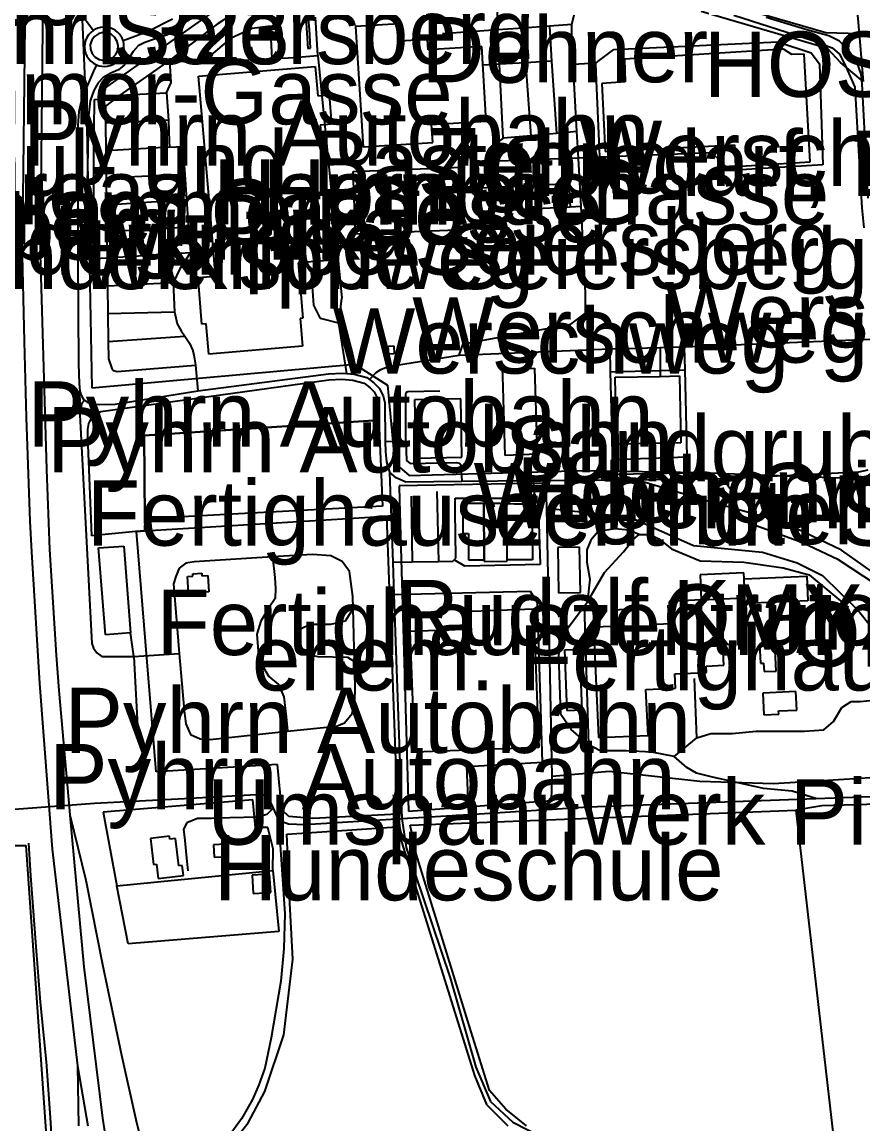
# Model space of a CAD drawing. Extents: x -3657 to 4700, y -7332 to 8131.
# Drawn here: x -2415 to -1856, y 1162 to 1895 of the extents above; entities that cross this region are included whole.
import ezdxf

# ---------------------------------------------------------------- set-up
doc = ezdxf.new("R2010")
doc.units = 0
for name, color, linetype in [('OSM_BUILDING_COMMERCIAL', 9, 'CONTINUOUS'), ('OSM_BUILDING_RETAIL', 9, 'CONTINUOUS'), ('OSM_BUILDING_WAREHOUSE', 9, 'CONTINUOUS'), ('OSM_BUILDING_YES', 9, 'CONTINUOUS'), ('OSM_HIGHWAY_FOOTWAY', 8, 'CONTINUOUS'), ('OSM_HIGHWAY_MOTORWAY', 8, 'CONTINUOUS'), ('OSM_HIGHWAY_MOTORWAY_LINK', 8, 'CONTINUOUS'), ('OSM_HIGHWAY_PATH', 8, 'CONTINUOUS'), ('OSM_HIGHWAY_RESIDENTIAL', 8, 'CONTINUOUS'), ('OSM_HIGHWAY_SECONDARY', 8, 'CONTINUOUS'), ('OSM_HIGHWAY_SERVICE', 8, 'CONTINUOUS'), ('OSM_HIGHWAY_TERTIARY', 8, 'CONTINUOUS'), ('OSM_HIGHWAY_TRACK', 8, 'CONTINUOUS'), ('OSM_HIGHWAY_UNCLASSIFIED', 8, 'CONTINUOUS'), ('OSM_LABELS', 8, 'CONTINUOUS'), ('OSM_LANDUSE_COMMERCIAL', 3, 'CONTINUOUS'), ('OSM_LANDUSE_FARMLAND', 3, 'CONTINUOUS'), ('OSM_LANDUSE_GRASS', 3, 'CONTINUOUS'), ('OSM_LANDUSE_INDUSTRIAL', 3, 'CONTINUOUS'), ('OSM_LANDUSE_QUARRY', 3, 'CONTINUOUS'), ('OSM_LANDUSE_RETAIL', 3, 'CONTINUOUS'), ('OSM_LEISURE_DOG_PARK', 3, 'CONTINUOUS')]:
    doc.layers.add(name, color=color, linetype=linetype)

msp = doc.modelspace()

# ---------------------------------------------------------------- linework, layer by layer
at = {"layer": 'OSM_BUILDING_COMMERCIAL'}
for p, q in [((-1909.067099, 1876.708387), (-2014.741399, 1870.092288)), ((-2014.741399, 1870.092288), (-2014.430436, 1854.992017)), ((-1903.522858, 1873.016715), (-1909.067099, 1876.708387)), ((-1895.354393, 1873.316941), (-1903.522858, 1873.016715)), ((-1891.349797, 1801.718528), (-1895.354393, 1873.316941)), ((-2014.430436, 1854.992017), (-2029.834477, 1853.768873)), ((-2029.834477, 1853.768873), (-2027.68049, 1808.645972)), ((-2027.68049, 1808.645972), (-1941.5741, 1813.104888)), ((-1941.5741, 1813.104888), (-1940.952174, 1798.638429)), ((-1940.952174, 1798.638429), (-1891.349797, 1801.718528))]:
    msp.add_line(p, q, dxfattribs=at)
at = {"layer": 'OSM_BUILDING_RETAIL'}
for p, q in [((-2164.868227, 1893.521059), (-2193.560245, 1891.741941)), ((-2193.560245, 1891.741941), (-2188.607591, 1811.770549)), ((-2164.147703, 1881.912309), (-2164.868227, 1893.521059)), ((-2145.702293, 1883.057617), (-2164.147703, 1881.912309)), ((-2145.277564, 1876.274726), (-2145.702293, 1883.057617)), ((-2109.751947, 1878.476386), (-2145.277564, 1876.274726)), ((-2106.672655, 1828.838971), (-2109.751947, 1878.476386)), ((-2297.96794, 1858.628091), (-2220.416822, 1865.177473)), ((-2220.416822, 1865.177473), (-2218.755825, 1845.540449)), ((-2295.411976, 1828.371952), (-2297.96794, 1858.628091)), ((-2218.755825, 1845.540449), (-2211.186533, 1846.185379)), ((-2211.186533, 1846.185379), (-2209.548289, 1826.826342)), ((-2289.708461, 1760.965587), (-2295.411976, 1828.371952)), ((-2209.548289, 1826.826342), (-2217.094828, 1826.181412)), ((-2217.094828, 1826.181412), (-2209.487614, 1736.324792)), ((-2143.085654, 1826.592833), (-2106.672655, 1828.838971)), ((-2142.342377, 1814.628259), (-2143.085654, 1826.592833)), ((-2188.607591, 1811.770549), (-2142.342377, 1814.628259)), ((-2286.727768, 1725.716796), (-2289.708461, 1760.965587)), ((-2209.487614, 1736.324792), (-2231.831437, 1734.434478)), ((-2231.831437, 1734.434478), (-2228.714223, 1697.651196)), ((-2298.347163, 1724.73828), (-2286.727768, 1725.716796)), ((-2295.722939, 1693.637059), (-2298.347163, 1724.73828)), ((-2292.848428, 1693.881688), (-2295.722939, 1693.637059)), ((-2291.149509, 1673.788765), (-2292.848428, 1693.881688)), ((-2228.714223, 1697.651196), (-2230.519325, 1697.495523)), ((-2230.519325, 1697.495523), (-2228.956926, 1679.037165)), ((-2228.956926, 1679.037165), (-2291.149509, 1673.788765)), ((-2123.707355, 1644.055241), (-2154.394086, 1643.399191)), ((-2154.394086, 1643.399191), (-2153.544626, 1604.492087)), ((-2122.857896, 1605.159256), (-2123.707355, 1644.055241)), ((-2153.544626, 1604.492087), (-2122.857896, 1605.159256)), ((-2108.219885, 1574.324903), (-2122.357321, 1574.302664)), ((-2122.357321, 1574.302664), (-2122.334568, 1554.376533)), ((-2108.174379, 1536.818854), (-2108.219885, 1574.324903)), ((-2122.334568, 1554.376533), (-2118.436155, 1554.387653)), ((-2118.436155, 1554.387653), (-2118.413401, 1536.807735)), ((-2118.413401, 1536.807735), (-2108.174379, 1536.818854))]:
    msp.add_line(p, q, dxfattribs=at)
at = {"layer": 'OSM_BUILDING_WAREHOUSE'}
for p, q in [((-2021.089593, 1658.34379), (-1991.085464, 1658.955362)), ((-2020.179458, 1613.899177), (-2021.089593, 1658.34379)), ((-1991.085464, 1658.955362), (-1978.184295, 1659.222229)), ((-1978.184295, 1659.222229), (-1977.266575, 1614.777617)), ((-1977.266575, 1614.777617), (-2020.179458, 1613.899177))]:
    msp.add_line(p, q, dxfattribs=at)
at = {"layer": 'OSM_BUILDING_YES'}
for p, q in [((-2195.243995, 1795.235864), (-2122.93374, 1798.17141)), ((-2122.93374, 1798.17141), (-2122.296646, 1782.581881)), ((-2193.55266, 1753.582244), (-2195.243995, 1795.235864)), ((-2122.296646, 1782.581881), (-2121.242406, 1756.51779)), ((-2121.242406, 1756.51779), (-2193.55266, 1753.582244)), ((-2171.853516, 1679.037165), (-2168.228144, 1679.215077)), ((-2171.595645, 1673.799884), (-2171.853516, 1679.037165)), ((-2168.228144, 1679.215077), (-2167.970272, 1673.977796)), ((-2167.970272, 1673.977796), (-2171.595645, 1673.799884)), ((-2095.864798, 1663.725624), (-2074.590384, 1664.403913)), ((-2074.590384, 1664.403913), (-2072.762528, 1607.082928)), ((-2095.713109, 1658.98872), (-2095.864798, 1663.725624)), ((-2094.036943, 1606.404639), (-2095.713109, 1658.98872)), ((-2072.762528, 1607.082928), (-2094.036943, 1606.404639)), ((-2093.005456, 1574.280425), (-2108.219885, 1574.324903)), ((-2108.219885, 1574.324903), (-2108.174379, 1536.818854)), ((-2092.793091, 1536.818854), (-2093.005456, 1574.280425)), ((-2093.005456, 1574.280425), (-2088.090725, 1574.213708)), ((-2092.793091, 1536.818854), (-2093.005456, 1574.280425)), ((-2088.090725, 1574.213708), (-2076.440992, 1574.046916)), ((-2076.440992, 1574.046916), (-2075.864573, 1536.829974)), ((-2044.624177, 1545.391983), (-2059.064991, 1545.158474)), ((-2059.064991, 1545.158474), (-2058.58717, 1514.980171)), ((-2044.138771, 1515.20256), (-2044.624177, 1545.391983)), ((-2108.174379, 1536.818854), (-2108.136456, 1535.884817)), ((-2108.136456, 1535.884817), (-2092.785506, 1535.973773)), ((-2075.864573, 1536.829974), (-2092.793091, 1536.818854)), ((-2092.785506, 1535.973773), (-2092.793091, 1536.818854)), ((-2305.309698, 1525.810557), (-2301.737417, 1526.010707)), ((-2304.725695, 1514.935693), (-2305.309698, 1525.810557)), ((-2301.828431, 1527.667512), (-2295.821537, 1527.989977)), ((-2301.737417, 1526.010707), (-2301.828431, 1527.667512)), ((-2295.821537, 1527.989977), (-2295.730524, 1526.322053)), ((-2295.730524, 1526.322053), (-2291.779019, 1526.533324)), ((-2291.779019, 1526.533324), (-2291.195016, 1515.65846)), ((-1935.476193, 1528.212367), (-1964.464005, 1527.000342)), ((-1964.464005, 1527.000342), (-1963.910339, 1510.221028)), ((-1935.31692, 1524.253828), (-1935.476193, 1528.212367)), ((-1935.31692, 1524.253828), (-1893.587213, 1525.977349)), ((-1893.587213, 1525.977349), (-1892.904612, 1509.542739)), ((-1934.786007, 1511.588725), (-1935.31692, 1524.253828)), ((-1934.786007, 1511.588725), (-1935.31692, 1524.253828)), ((-2291.195016, 1515.65846), (-2304.725695, 1514.935693)), ((-2058.58717, 1514.980171), (-2044.138771, 1515.20256)), ((-1963.910339, 1510.221028), (-1934.786007, 1511.588725)), ((-1934.641903, 1507.819217), (-1934.786007, 1511.588725)), ((-2121.841578, 1502.459622), (-2075.242647, 1504.227621)), ((-2075.242647, 1504.227621), (-2071.753795, 1412.069266)), ((-1998.237611, 1504.561206), (-2023.31184, 1503.38254)), ((-2023.31184, 1503.38254), (-2022.803681, 1492.618871)), ((-1997.729452, 1493.74194), (-1998.237611, 1504.561206)), ((-1963.910339, 1510.221028), (-1985.154415, 1509.220273)), ((-1985.154415, 1509.220273), (-1984.456645, 1494.364631)), ((-1963.1974, 1495.109637), (-1963.910339, 1510.221028)), ((-1892.904612, 1509.542739), (-1934.641903, 1507.819217)), ((-2121.401679, 1490.850872), (-2121.841578, 1502.459622)), ((-2157.207921, 1489.494293), (-2121.401679, 1490.850872)), ((-2154.158968, 1408.944689), (-2157.207921, 1489.494293)), ((-2022.803681, 1492.618871), (-2035.507654, 1492.029538)), ((-2035.507654, 1492.029538), (-2032.056724, 1418.56305)), ((-1984.456645, 1494.364631), (-1997.729452, 1493.74194)), ((-1962.446538, 1479.064209), (-1963.1974, 1495.109637)), ((-1914.763029, 1481.132435), (-1924.956545, 1480.676536)), ((-1913.943907, 1462.907586), (-1914.763029, 1481.132435)), ((-2044.419396, 1477.08494), (-2054.688757, 1476.706877)), ((-2054.688757, 1476.706877), (-2053.23254, 1436.74342)), ((-2042.96318, 1437.110364), (-2044.419396, 1477.08494)), ((-1949.431602, 1479.664662), (-1962.446538, 1479.064209)), ((-1948.824845, 1466.699333), (-1949.431602, 1479.664662)), ((-1924.956545, 1480.676536), (-1924.387711, 1468.078151)), ((-1960.535254, 1466.154478), (-1948.824845, 1466.699333)), ((-1924.387711, 1468.078151), (-1922.27923, 1468.178226)), ((-1922.27923, 1468.178226), (-1922.028943, 1462.540643)), ((-1981.240833, 1460.961675), (-1960.338058, 1461.940191)), ((-1980.800934, 1451.532346), (-1981.240833, 1460.961675)), ((-1960.338058, 1461.940191), (-1960.535254, 1466.154478)), ((-1922.028943, 1462.540643), (-1913.943907, 1462.907586)), ((-2000.603963, 1450.598308), (-1980.800934, 1451.532346)), ((-1999.1705, 1420.108659), (-2000.603963, 1450.598308)), ((-1900.822789, 1449.25285), (-1922.832896, 1448.196498)), ((-1922.832896, 1448.196498), (-1922.135126, 1433.730038)), ((-1900.231201, 1436.921332), (-1900.822789, 1449.25285)), ((-2053.23254, 1436.74342), (-2042.96318, 1437.110364)), ((-1922.135126, 1433.730038), (-1912.28291, 1434.208176)), ((-1912.389093, 1436.343119), (-1900.231201, 1436.921332)), ((-1912.28291, 1434.208176), (-1912.389093, 1436.343119)), ((-2032.056724, 1418.56305), (-1999.1705, 1420.108659)), ((-2071.753795, 1412.069266), (-2154.158968, 1408.944689)), ((-2317.338654, 1353.01364), (-2330.035042, 1351.445792)), ((-2330.035042, 1351.445792), (-2327.896224, 1334.121622)), ((-2317.095951, 1351.034371), (-2317.338654, 1353.01364)), ((-2313.38715, 1351.49027), (-2317.095951, 1351.034371)), ((-2311.134565, 1333.220944), (-2313.38715, 1351.49027)), ((-2280.243054, 1347.620687), (-2288.1764, 1347.198146)), ((-2288.1764, 1347.198146), (-2287.736501, 1338.936363)), ((-2279.803155, 1339.358904), (-2280.243054, 1347.620687)), ((-2287.736501, 1338.936363), (-2279.803155, 1339.358904)), ((-2327.896224, 1334.121622), (-2326.045616, 1334.344012)), ((-2326.045616, 1334.344012), (-2324.870024, 1324.781249)), ((-2308.919902, 1333.498931), (-2311.134565, 1333.220944)), ((-2308.10078, 1326.849474), (-2308.919902, 1333.498931)), ((-2250.769837, 1327.761273), (-2262.374063, 1327.027386)), ((-2249.996222, 1315.641026), (-2250.769837, 1327.761273)), ((-2324.870024, 1324.781249), (-2308.10078, 1326.849474)), ((-2262.374063, 1327.027386), (-2261.600448, 1314.907139)), ((-2261.600448, 1314.907139), (-2249.996222, 1315.641026))]:
    msp.add_line(p, q, dxfattribs=at)
at = {"layer": 'OSM_HIGHWAY_FOOTWAY'}
for p, q in [((-1891.455979, 1888.89535), (-1920.496882, 1897.635272)), ((-1878.994709, 1885.537264), (-1891.455979, 1888.89535)), ((-1871.925991, 1882.023504), (-1878.994709, 1885.537264)), ((-1866.230061, 1876.541594), (-1871.925991, 1882.023504)), ((-1860.079063, 1867.534805), (-1866.230061, 1876.541594)), ((-2097.851927, 1866.611887), (-2108.864565, 1865.955837)), ((-2080.400081, 1867.657119), (-2097.851927, 1866.611887)), ((-2063.228861, 1868.691232), (-2080.400081, 1867.657119)), ((-1857.485177, 1859.962431), (-1860.079063, 1867.534805)), ((-1856.719146, 1853.657678), (-1857.485177, 1859.962431)), ((-1852.805564, 1777.544751), (-1856.719146, 1853.657678)), ((-2095.462821, 1817.385893), (-2103.638871, 1811.359128)), ((-2103.638871, 1811.359128), (-2103.479597, 1801.918679)), ((-1991.168893, 1678.192084), (-1991.108217, 1662.813826)), ((-1991.108217, 1662.813826), (-1991.085464, 1658.955362)), ((-2248.949566, 1538.853721), (-2247.356829, 1525.143387)), ((-2247.356829, 1525.143387), (-2246.947268, 1517.815641)), ((-2246.947268, 1517.815641), (-2247.152049, 1511.110587)), ((-2247.152049, 1511.110587), (-2251.224904, 1505.005986)), ((-2251.224904, 1505.005986), (-2256.511274, 1496.054794)), ((-2256.511274, 1496.054794), (-2259.158251, 1487.314873)), ((-2259.158251, 1487.314873), (-2258.346714, 1476.128663)), ((-2258.346714, 1476.128663), (-2256.101713, 1467.377623)), ((-2256.101713, 1467.377623), (-2251.224904, 1459.249273)), ((-2251.224904, 1459.249273), (-2244.914633, 1453.956395)), ((-2244.914633, 1453.956395), (-2241.251338, 1445.616775)), ((-2241.251338, 1445.616775), (-2239.833043, 1432.395699)), ((-2239.833043, 1432.395699), (-2238.968415, 1422.810696))]:
    msp.add_line(p, q, dxfattribs=at)
at = {"layer": 'OSM_HIGHWAY_MOTORWAY'}
for p, q in [((-2413.320013, 1916.404975), (-2415.322311, 1739.471608)), ((-2403.073405, 1740.439004), (-2401.359317, 1916.393856)), ((-2415.322311, 1739.471608), (-2413.99503, 1682.095026)), ((-2398.788185, 1596.897473), (-2403.073405, 1740.439004)), ((-2413.99503, 1682.095026), (-2412.523644, 1631.523573)), ((-2412.523644, 1631.523573), (-2410.111786, 1562.693914)), ((-2396.922407, 1543.70182), (-2398.788185, 1596.897473)), ((-2410.111786, 1562.693914), (-2409.110637, 1542.300764)), ((-2409.110637, 1542.300764), (-2403.657409, 1454.534609)), ((-2392.45516, 1473.415507), (-2396.922407, 1543.70182)), ((-2390.794162, 1449.886661), (-2392.45516, 1473.415507)), ((-2403.657409, 1454.534609), (-2395.253826, 1344.373795)), ((-2383.596509, 1369.837433), (-2390.794162, 1449.886661)), ((-2383.331052, 1366.890767), (-2383.596509, 1369.837433)), ((-2374.002165, 1265.970252), (-2383.331052, 1366.890767)), ((-2395.253826, 1344.373795), (-2378.58318, 1200.209572)), ((-2361.707753, 1165.305485), (-2374.002165, 1265.970252)), ((-2378.58318, 1200.209572), (-2371.605475, 1160.268355)), ((-2338.120078, 1012.912838), (-2361.707753, 1165.305485))]:
    msp.add_line(p, q, dxfattribs=at)
at = {"layer": 'OSM_HIGHWAY_MOTORWAY_LINK'}
for p, q in [((-2372.758313, 1323.480268), (-2383.331052, 1366.890767)), ((-2361.639493, 1267.471383), (-2372.758313, 1323.480268)), ((-2349.094794, 1206.970224), (-2361.639493, 1267.471383)), ((-2338.999876, 1162.292102), (-2349.094794, 1206.970224)), ((-2378.58318, 1200.209572), (-2377.923332, 1160.190518)), ((-2328.897373, 1123.062532), (-2338.999876, 1162.292102))]:
    msp.add_line(p, q, dxfattribs=at)
at = {"layer": 'OSM_HIGHWAY_PATH'}
msp.add_line((-2099.467417, 1901.371421), (-2098.966842, 1889.451325), dxfattribs=at)
at = {"layer": 'OSM_HIGHWAY_RESIDENTIAL'}
for p, q in [((-1949.188899, 1590.83735), (-1943.174422, 1582.308699)), ((-1943.174422, 1582.308699), (-1937.622596, 1565.117963)), ((-1937.622596, 1565.117963), (-1936.86415, 1563.705788)), ((-1936.86415, 1563.705788), (-1935.65822, 1562.627197)), ((-1896.469308, 1548.260812), (-1935.65822, 1562.627197)), ((-1872.502411, 1536.930049), (-1896.469308, 1548.260812)), ((-1822.035405, 1503.638288), (-1872.502411, 1536.930049))]:
    msp.add_line(p, q, dxfattribs=at)
at = {"layer": 'OSM_HIGHWAY_SECONDARY'}
for p, q in [((-2370.930458, 1893.109638), (-2378.568011, 1902.883672)), ((-2368.033194, 1889.195577), (-2370.930458, 1893.109638)), ((-2315.321187, 1896.523322), (-2331.453337, 1888.317137)), ((-2372.318415, 1884.425314), (-2373.167874, 1882.434925)), ((-2371.157992, 1886.248911), (-2372.318415, 1884.425314)), ((-2369.716944, 1887.850118), (-2371.157992, 1886.248911)), ((-2368.033194, 1889.195577), (-2369.716944, 1887.850118)), ((-2366.531471, 1890.074017), (-2368.033194, 1889.195577)), ((-2364.923565, 1890.741186), (-2366.531471, 1890.074017)), ((-2363.247399, 1891.185966), (-2364.923565, 1890.741186)), ((-2361.525726, 1891.408356), (-2363.247399, 1891.185966)), ((-2359.7813, 1891.397236), (-2361.525726, 1891.408356)), ((-2358.067212, 1891.163727), (-2359.7813, 1891.397236)), ((-2356.391046, 1890.696708), (-2358.067212, 1891.163727)), ((-2354.790724, 1890.018419), (-2356.391046, 1890.696708)), ((-2353.296585, 1889.12886), (-2354.790724, 1890.018419)), ((-2351.931382, 1888.050269), (-2353.296585, 1889.12886)), ((-2350.717869, 1886.804886), (-2351.931382, 1888.050269)), ((-2349.686382, 1885.414949), (-2350.717869, 1886.804886)), ((-2348.844507, 1883.891579), (-2349.686382, 1885.414949)), ((-2331.453337, 1888.317137), (-2343.831178, 1883.85822)), ((-2373.676033, 1880.344461), (-2373.827722, 1878.187279)), ((-2373.827722, 1878.187279), (-2373.630526, 1876.041217)), ((-2373.167874, 1882.434925), (-2373.676033, 1880.344461)), ((-2348.214996, 1882.279252), (-2348.844507, 1883.891579)), ((-2343.831178, 1883.85822), (-2348.214996, 1882.279252)), ((-2347.775098, 1880.455656), (-2348.214996, 1882.279252)), ((-2347.600655, 1878.5987), (-2347.775098, 1880.455656)), ((-2347.699253, 1876.730625), (-2347.600655, 1878.5987)), ((-2373.630526, 1876.041217), (-2373.084445, 1873.950752)), ((-2373.084445, 1873.950752), (-2372.197063, 1871.982602)), ((-2372.197063, 1871.982602), (-2370.998718, 1870.181244)), ((-2370.998718, 1870.181244), (-2369.527333, 1868.613396)), ((-2351.916214, 1868.591157), (-2350.626855, 1869.947735)), ((-2350.626855, 1869.947735), (-2349.534693, 1871.459986)), ((-2349.534693, 1871.459986), (-2348.670064, 1873.12791)), ((-2348.670064, 1873.12791), (-2348.055723, 1874.895909)), ((-2348.055723, 1874.895909), (-2347.699253, 1876.730625)), ((-2369.527333, 1868.613396), (-2367.813245, 1867.290176)), ((-2367.813245, 1867.290176), (-2365.909545, 1866.278302)), ((-2365.909545, 1866.278302), (-2364.142365, 1865.66673)), ((-2364.142365, 1865.66673), (-2362.306926, 1865.299787)), ((-2362.306926, 1865.299787), (-2360.441148, 1865.210831)), ((-2360.441148, 1865.210831), (-2358.575371, 1865.388743)), ((-2358.575371, 1865.388743), (-2356.7551, 1865.822403)), ((-2356.7551, 1865.822403), (-2355.018258, 1866.511812)), ((-2355.018258, 1866.511812), (-2353.395183, 1867.445849)), ((-2353.395183, 1867.445849), (-2351.916214, 1868.591157))]:
    msp.add_line(p, q, dxfattribs=at)
at = {"layer": 'OSM_HIGHWAY_SERVICE'}
for p, q in [((-2272.347629, 1901.849559), (-2285.552177, 1893.29867)), ((-2232.013464, 1871.37103), (-2234.698363, 1904.01786)), ((-2285.552177, 1893.29867), (-2317.073198, 1869.247207)), ((-2250.261678, 1891.886494), (-2262.4044, 1890.518796)), ((-2249.139178, 1870.403634), (-2250.261678, 1891.886494)), ((-2064.753337, 1891.942091), (-2082.076247, 1890.685589)), ((-2049.86504, 1893.020682), (-2064.753337, 1891.942091)), ((-2064.753337, 1891.942091), (-2063.228861, 1868.691232)), ((-2262.4044, 1890.518796), (-2276.731448, 1883.702547)), ((-2098.966842, 1889.451325), (-2135.827325, 1886.782647)), ((-2082.076247, 1890.685589), (-2098.966842, 1889.451325)), ((-2097.851927, 1866.611887), (-2098.966842, 1889.451325)), ((-2080.400081, 1867.657119), (-2082.076247, 1890.685589)), ((-2276.731448, 1883.702547), (-2295.692601, 1867.801673)), ((-2021.840455, 1876.40816), (-1912.806238, 1881.45641)), ((-1912.806238, 1881.45641), (-1890.727871, 1874.139784)), ((-2295.692601, 1867.801673), (-2249.139178, 1870.403634)), ((-2249.139178, 1870.403634), (-2238.26306, 1871.015206)), ((-2238.26306, 1871.015206), (-2232.013464, 1871.37103)), ((-2218.626889, 1872.560816), (-2202.638845, 1711.061304)), ((-2032.564883, 1868.402125), (-2021.840455, 1876.40816)), ((-1890.727871, 1874.139784), (-1885.138123, 1867.012189)), ((-2317.073198, 1869.247207), (-2350.399321, 1846.118662)), ((-2316.163063, 1854.49164), (-2317.073198, 1869.247207)), ((-2317.073198, 1869.247207), (-2298.605035, 1867.63488)), ((-2298.605035, 1867.63488), (-2295.692601, 1867.801673)), ((-2095.462821, 1817.385893), (-2097.851927, 1866.611887)), ((-2076.865722, 1819.109415), (-2080.400081, 1867.657119)), ((-2063.228861, 1868.691232), (-2060.088894, 1820.666143)), ((-2033.869411, 1867.456969), (-2048.901813, 1866.433975)), ((-2033.869411, 1867.456969), (-2032.564883, 1868.402125)), ((-2033.361252, 1855.536872), (-2033.869411, 1867.456969)), ((-1885.138123, 1867.012189), (-1882.999305, 1799.805975)), ((-2031.427214, 1810.491808), (-2033.361252, 1855.536872)), ((-2350.399321, 1846.118662), (-2319.242354, 1847.70875)), ((-2319.242354, 1847.70875), (-2316.163063, 1854.49164)), ((-2319.242354, 1847.70875), (-2318.013671, 1829.350467)), ((-2350.399321, 1846.118662), (-2359.978496, 1838.679722)), ((-2359.978496, 1838.679722), (-2359.841976, 1827.493512)), ((-2318.013671, 1829.350467), (-2359.841976, 1827.493512)), ((-2359.841976, 1827.493512), (-2359.606857, 1809.012915)), ((-2318.013671, 1829.350467), (-2317.528266, 1815.250951)), ((-2076.865722, 1819.109415), (-2095.462821, 1817.385893)), ((-2060.088894, 1820.666143), (-2076.865722, 1819.109415)), ((-2046.398941, 1821.933766), (-2060.088894, 1820.666143)), ((-2317.391745, 1811.492562), (-2359.606857, 1809.012915)), ((-2317.528266, 1815.250951), (-2317.391745, 1811.492562)), ((-2317.391745, 1811.492562), (-2308.426912, 1811.959581)), ((-2308.426912, 1811.959581), (-2307.107216, 1793.178758)), ((-2359.606857, 1809.012915), (-2359.379323, 1790.899262)), ((-2052.754719, 1803.886829), (-2103.479597, 1801.918679)), ((-2045.458468, 1804.175936), (-2052.754719, 1803.886829)), ((-2051.90526, 1787.20759), (-2052.754719, 1803.886829)), ((-2038.518685, 1804.442804), (-2045.458468, 1804.175936)), ((-2031.184511, 1804.73191), (-2038.518685, 1804.442804)), ((-2031.184511, 1804.73191), (-2031.427214, 1810.491808)), ((-1956.644425, 1807.634098), (-2031.184511, 1804.73191)), ((-1944.638223, 1795.936392), (-1956.644425, 1807.634098)), ((-2112.125883, 1799.69478), (-2112.012116, 1800.57322)), ((-2111.208163, 1784.316522), (-2112.125883, 1799.69478)), ((-2112.012116, 1800.57322), (-2111.830089, 1801.084717)), ((-2111.147487, 1801.618453), (-2111.830089, 1801.084717)), ((-2103.479597, 1801.918679), (-2111.147487, 1801.618453)), ((-1882.999305, 1799.805975), (-1944.638223, 1795.936392)), ((-2307.107216, 1793.178758), (-2359.379323, 1790.899262)), ((-2359.379323, 1790.899262), (-2359.159374, 1772.96352)), ((-2307.107216, 1793.178758), (-2305.92404, 1776.321607)), ((-2111.208163, 1784.316522), (-2051.90526, 1787.20759)), ((-2110.373872, 1770.361559), (-2111.208163, 1784.316522)), ((-2051.90526, 1787.20759), (-2050.843435, 1771.562464)), ((-2305.92404, 1776.321607), (-2359.159374, 1772.96352)), ((-2305.92404, 1776.321607), (-2304.64985, 1758.207953)), ((-2359.159374, 1772.96352), (-2358.939425, 1755.027778)), ((-2110.237352, 1769.394163), (-2110.373872, 1770.361559)), ((-2109.63818, 1768.827069), (-2110.237352, 1769.394163)), ((-2109.008669, 1768.626918), (-2109.63818, 1768.827069)), ((-2050.843435, 1771.562464), (-2109.008669, 1768.626918)), ((-2043.706457, 1771.918288), (-2050.843435, 1771.562464)), ((-2304.64985, 1758.207953), (-2358.939425, 1755.027778)), ((-2358.939425, 1755.027778), (-2358.734644, 1737.914879)), ((-2304.64985, 1758.207953), (-2303.466674, 1741.439758)), ((-2371.635813, 1737.092037), (-2358.734644, 1737.914879)), ((-2358.734644, 1737.914879), (-2303.466674, 1741.439758)), ((-2358.734644, 1737.914879), (-2358.491942, 1719.022861)), ((-2303.466674, 1741.439758), (-2310.482301, 1730.542655)), ((-2378.22671, 1736.669496), (-2371.635813, 1737.092037)), ((-2310.482301, 1730.542655), (-2314.888873, 1721.168923)), ((-2221.258698, 1706.313281), (-2222.987955, 1728.074128)), ((-2314.888873, 1721.168923), (-2358.491942, 1719.022861)), ((-2358.491942, 1719.022861), (-2358.264408, 1700.842491)), ((-2314.888873, 1721.168923), (-2314.092505, 1701.95444)), ((-2204.694234, 1694.382065), (-2202.638845, 1711.061304)), ((-2358.264408, 1700.842491), (-2314.092505, 1701.95444)), ((-2314.092505, 1701.95444), (-2312.188805, 1694.004003)), ((-2217.018984, 1697.462165), (-2221.258698, 1706.313281)), ((-2358.264408, 1700.842491), (-2358.029289, 1682.206221)), ((-2312.188805, 1694.004003), (-2309.549412, 1689.222621)), ((-2204.694234, 1694.382065), (-2217.018984, 1697.462165)), ((-2199.369942, 1660.890153), (-2204.694234, 1694.382065)), ((-2309.549412, 1689.222621), (-2307.054125, 1685.597666)), ((-2358.029289, 1682.206221), (-2307.054125, 1685.597666)), ((-2358.029289, 1682.206221), (-2357.885185, 1670.519634)), ((-2307.054125, 1685.597666), (-2303.95208, 1681.083152)), ((-2303.95208, 1681.083152), (-2302.018042, 1676.613116)), ((-1974.80921, 1678.670222), (-1851.432777, 1683.796308)), ((-2302.018042, 1676.613116), (-2301.107907, 1673.255029)), ((-2301.107907, 1673.255029), (-2299.962653, 1666.360944)), ((-2124.746427, 1672.977042), (-2024.646706, 1677.213569)), ((-2024.646706, 1677.213569), (-1991.168893, 1678.192084)), ((-2024.646706, 1677.213569), (-2024.305405, 1662.024342)), ((-1991.168893, 1678.192084), (-1974.80921, 1678.670222)), ((-1974.498247, 1663.203008), (-1974.80921, 1678.670222)), ((-2357.885185, 1670.519634), (-2355.609846, 1664.270479)), ((-2352.151332, 1662.26897), (-2299.962653, 1666.360944)), ((-2299.962653, 1666.360944), (-2298.574697, 1649.403717)), ((-2355.609846, 1664.270479), (-2354.479761, 1662.913901)), ((-2354.479761, 1662.913901), (-2352.151332, 1662.26897)), ((-2024.305405, 1662.024342), (-1991.108217, 1662.813826)), ((-2024.305405, 1662.024342), (-2022.826435, 1603.658125)), ((-1991.108217, 1662.813826), (-1974.498247, 1663.203008)), ((-1973.186135, 1605.392766), (-1974.498247, 1663.203008)), ((-2373.835307, 1643.165682), (-2375.845189, 1640.396928)), ((-2160.287213, 1646.912951), (-2160.006588, 1648.325127)), ((-2160.287213, 1615.845089), (-2160.287213, 1646.912951)), ((-2160.006588, 1648.325127), (-2158.793074, 1648.836623)), ((-2158.793074, 1648.836623), (-2137.503491, 1649.403717)), ((-2375.845189, 1640.396928), (-2376.998027, 1633.425007)), ((-2376.998027, 1633.425007), (-2368.966083, 1481.221391)), ((-2173.833061, 1615.544862), (-2160.287213, 1615.845089)), ((-2160.287213, 1615.845089), (-2159.680456, 1603.035433)), ((-2159.680456, 1603.035433), (-2157.238259, 1601.000566)), ((-2157.238259, 1601.000566), (-2126.688049, 1601.667735)), ((-2126.688049, 1601.667735), (-2124.587153, 1601.300792)), ((-2124.587153, 1601.300792), (-2123.616342, 1599.999812)), ((-2123.616342, 1599.999812), (-2122.918571, 1588.913677)), ((-2022.826435, 1603.658125), (-1973.186135, 1605.392766)), ((-2171.049563, 1595.285147), (-2170.822029, 1588.835841)), ((-2170.822029, 1588.835841), (-2168.910745, 1535.362201)), ((-2074.643475, 1580.51846), (-2075.295739, 1589.391816)), ((-2156.555658, 1579.195241), (-2155.986823, 1535.573471)), ((-2139.528542, 1582.297579), (-2138.512224, 1535.862578)), ((-2127.363066, 1568.009031), (-2127.469248, 1578.005455)), ((-2127.469248, 1578.005455), (-2078.905942, 1577.89426)), ((-2078.905942, 1577.89426), (-2074.643475, 1580.51846)), ((-2074.643475, 1580.51846), (-2072.133018, 1574.213708)), ((-2072.133018, 1574.213708), (-2070.904335, 1533.672038)), ((-2127.211377, 1554.687879), (-2127.363066, 1568.009031)), ((-2127.02935, 1537.986401), (-2127.211377, 1554.687879)), ((-2364.445744, 1544.79153), (-2347.790267, 1546.081392)), ((-2359.963327, 1487.081364), (-2364.445744, 1544.79153)), ((-2347.790267, 1546.081392), (-2343.30785, 1488.371225)), ((-2222.290184, 1540.532765), (-2248.949566, 1538.853721)), ((-2210.048864, 1539.53201), (-2222.290184, 1540.532765)), ((-2306.492874, 1534.695031), (-2310.816017, 1531.281347)), ((-2300.986555, 1535.584591), (-2306.492874, 1534.695031)), ((-2248.949566, 1538.853721), (-2300.986555, 1535.584591)), ((-2202.42648, 1535.80698), (-2210.048864, 1539.53201)), ((-2197.701361, 1529.213121), (-2202.42648, 1535.80698)), ((-2168.910745, 1535.362201), (-2155.986823, 1535.573471)), ((-2168.910745, 1535.362201), (-2168.129546, 1513.512398)), ((-2155.986823, 1535.573471), (-2138.512224, 1535.862578)), ((-2138.512224, 1535.862578), (-2129.001309, 1536.018251)), ((-2129.001309, 1536.018251), (-2128.038083, 1536.974527)), ((-2128.038083, 1536.974527), (-2127.02935, 1537.986401)), ((-2120.908689, 1532.582328), (-2128.038083, 1536.974527)), ((-2070.904335, 1533.672038), (-2120.908689, 1532.582328)), ((-2313.106525, 1525.832795), (-2314.752353, 1520.806785)), ((-2310.816017, 1531.281347), (-2313.106525, 1525.832795)), ((-2195.509451, 1512.522763), (-2197.701361, 1529.213121)), ((-2314.752353, 1520.806785), (-2311.013213, 1474.627532)), ((-2195.289502, 1504.527848), (-2195.509451, 1512.522763)), ((-2077.207023, 1515.791894), (-2168.129546, 1513.512398)), ((-2168.129546, 1513.512398), (-2162.812838, 1364.789183)), ((-2072.686684, 1508.375192), (-2077.207023, 1515.791894)), ((-2195.289502, 1504.527848), (-2200.621378, 1496.177109)), ((-2194.318691, 1469.156741), (-2195.289502, 1504.527848)), ((-2069.417781, 1402.361949), (-2072.686684, 1508.375192)), ((-2200.621378, 1496.177109), (-2210.185384, 1493.942091)), ((-2230.117348, 1490.684079), (-2232.354765, 1485.602471)), ((-2223.814661, 1493.942091), (-2230.117348, 1490.684079)), ((-2210.185384, 1493.942091), (-2223.814661, 1493.942091)), ((-2368.966083, 1481.221391), (-2367.835998, 1478.096813)), ((-2343.30785, 1488.371225), (-2359.963327, 1487.081364)), ((-2341.419319, 1475.906273), (-2343.30785, 1488.371225)), ((-2232.354765, 1485.602471), (-2231.543227, 1479.909291)), ((-2367.835998, 1478.096813), (-2365.750271, 1474.983356)), ((-2365.750271, 1474.983356), (-2362.284172, 1472.559306)), ((-2341.04768, 1472.47035), (-2341.419319, 1475.906273)), ((-2341.04768, 1472.47035), (-2311.013213, 1474.627532)), ((-2311.013213, 1474.627532), (-2307.524361, 1436.732301)), ((-2231.543227, 1479.909291), (-2226.461638, 1474.216111)), ((-2226.461638, 1474.216111), (-2218.725487, 1472.581545)), ((-2362.284172, 1472.559306), (-2341.04768, 1472.47035)), ((-2341.04768, 1472.47035), (-2338.203507, 1418.007075)), ((-2218.725487, 1472.581545), (-2198.998303, 1472.181243)), ((-2198.998303, 1472.181243), (-2194.318691, 1469.156741)), ((-2193.856039, 1452.377427), (-2194.318691, 1469.156741)), ((-2194.189755, 1442.147494), (-2193.856039, 1452.377427)), ((-2195.888674, 1434.664075), (-2194.189755, 1442.147494)), ((-2307.524361, 1436.732301), (-2306.447368, 1427.75887)), ((-2201.023355, 1428.470518), (-2195.888674, 1434.664075)), ((-2306.447368, 1427.75887), (-2303.451505, 1420.664634)), ((-2290.269712, 1417.373264), (-2238.968415, 1422.810696)), ((-2238.968415, 1422.810696), (-2206.355231, 1426.268858)), ((-2206.355231, 1426.268858), (-2201.023355, 1428.470518)), ((-2303.451505, 1420.664634), (-2296.906115, 1417.795805)), ((-2296.906115, 1417.795805), (-2290.269712, 1417.373264)), ((-2119.543486, 1399.482), (-2069.417781, 1402.361949)), ((-2118.390648, 1367.524578), (-2119.543486, 1399.482)), ((-2255.616308, 1381.057001), (-2252.210884, 1379.455794)), ((-2252.210884, 1379.455794), (-2248.304887, 1371.605432)), ((-2248.304887, 1371.605432), (-2252.643199, 1367.524578)), ((-2298.620203, 1364.677988), (-2305.742013, 1361.831398)), ((-2289.314069, 1364.800303), (-2298.620203, 1364.677988)), ((-2277.315452, 1365.200604), (-2289.314069, 1364.800303)), ((-2258.801781, 1365.612026), (-2277.315452, 1365.200604)), ((-2252.643199, 1367.524578), (-2258.801781, 1365.612026)), ((-2162.812838, 1364.789183), (-2159.870067, 1345.585819)), ((-2305.742013, 1361.831398), (-2308.03252, 1357.672708)), ((-2308.03252, 1357.672708), (-2307.167891, 1350.233767)), ((-2307.167891, 1350.233767), (-2305.999884, 1338.358149)), ((-2159.870067, 1345.585819), (-2130.730567, 1258.742582)), ((-2305.999884, 1338.358149), (-2305.135256, 1329.896215)), ((-2130.730567, 1258.742582), (-2113.589684, 1199.331132)), ((-2113.589684, 1199.331132), (-2103.873989, 1176.480575)), ((-2103.873989, 1176.480575), (-2089.016029, 1162.77024)), ((-2089.016029, 1162.77024), (-2069.015805, 1152.48471))]:
    msp.add_line(p, q, dxfattribs=at)
at = {"layer": 'OSM_HIGHWAY_TERTIARY'}
for p, q in [((-2365.909545, 1866.278302), (-2367.843582, 1861.9417)), ((-2370.536066, 1855.903816), (-2374.176608, 1847.541957)), ((-2367.843582, 1861.9417), (-2370.536066, 1855.903816)), ((-2376.042385, 1841.826538), (-2377.566862, 1835.254918)), ((-2374.176608, 1847.541957), (-2376.042385, 1841.826538)), ((-2377.566862, 1835.254918), (-2378.370815, 1825.814469)), ((-2378.370815, 1825.814469), (-2378.22671, 1736.669496)), ((-2378.22671, 1736.669496), (-2377.748889, 1667.339459)), ((-2377.748889, 1667.339459), (-2377.316575, 1654.262936)), ((-2298.574697, 1649.403717), (-2211.702276, 1660.701122)), ((-2211.702276, 1660.701122), (-2202.585754, 1661.157021)), ((-2202.585754, 1661.157021), (-2199.369942, 1660.890153)), ((-2199.369942, 1660.890153), (-2194.6069, 1660.489852)), ((-2194.6069, 1660.489852), (-2186.104719, 1658.1214)), ((-2186.104719, 1658.1214), (-2184.284448, 1656.764822)), ((-2377.316575, 1654.262936), (-2376.914598, 1649.214686)), ((-2184.284448, 1656.764822), (-2181.189988, 1654.440848)), ((-2181.189988, 1654.440848), (-2177.867994, 1651.116119)), ((-2177.867994, 1651.116119), (-2175.342368, 1646.05675)), ((-2376.914598, 1649.214686), (-2376.285088, 1647.090863)), ((-2376.285088, 1647.090863), (-2375.6935, 1645.578612)), ((-2375.6935, 1645.578612), (-2374.184192, 1643.443669)), ((-2374.184192, 1643.443669), (-2373.835307, 1643.165682)), ((-2373.835307, 1643.165682), (-2372.181894, 1641.842462)), ((-2353.516535, 1640.552601), (-2298.574697, 1649.403717)), ((-2175.342368, 1646.05675), (-2174.159192, 1641.308727)), ((-2372.181894, 1641.842462), (-2368.245559, 1640.786111)), ((-2368.245559, 1640.786111), (-2363.899662, 1640.1523)), ((-2363.899662, 1640.1523), (-2353.516535, 1640.552601)), ((-2174.159192, 1641.308727), (-2173.833061, 1615.544862)), ((-2173.833061, 1615.544862), (-2173.749632, 1608.706374)), ((-2173.749632, 1608.706374), (-2172.953263, 1602.145874)), ((-2172.953263, 1602.145874), (-2171.049563, 1595.285147)), ((-2166.650576, 1591.348846), (-2171.049563, 1595.285147)), ((-2160.256875, 1588.535615), (-2166.650576, 1591.348846)), ((-2122.918571, 1588.913677), (-2160.256875, 1588.535615)), ((-2075.295739, 1589.391816), (-2122.918571, 1588.913677)), ((-2013.254845, 1590.003388), (-2075.295739, 1589.391816))]:
    msp.add_line(p, q, dxfattribs=at)
at = {"layer": 'OSM_HIGHWAY_TRACK'}
for p, q in [((-2032.329765, 1555.644155), (-2037.214158, 1549.950975)), ((-2020.937904, 1557.478872), (-2032.329765, 1555.644155)), ((-2011.98824, 1556.667149), (-2020.937904, 1557.478872)), ((-2004.949859, 1553.720483), (-2011.98824, 1556.667149)), ((-2037.214158, 1549.950975), (-2039.861135, 1543.646223)), ((-2015.446754, 1542.222928), (-2009.136482, 1550.362396)), ((-2009.136482, 1550.362396), (-2004.949859, 1553.720483)), ((-2004.949859, 1553.720483), (-1997.744621, 1553.820559)), ((-1997.744621, 1553.820559), (-1992.048691, 1550.762698)), ((-1992.048691, 1550.762698), (-1983.508587, 1544.257795)), ((-2039.861135, 1543.646223), (-2039.861135, 1535.306603)), ((-2028.059713, 1528.390279), (-2015.446754, 1542.222928)), ((-1983.508587, 1544.257795), (-1964.38816, 1536.129446)), ((-2039.861135, 1535.306603), (-2037.820915, 1523.920243)), ((-1964.38816, 1536.129446), (-1935.498947, 1535.306603)), ((-1935.498947, 1535.306603), (-1909.203619, 1531.492617)), ((-2039.451574, 1508.875569), (-2028.059713, 1528.390279)), ((-1909.203619, 1531.492617), (-1892.055152, 1527.000342)), ((-1892.055152, 1527.000342), (-1865.926683, 1505.206137)), ((-2037.820915, 1523.920243), (-2038.640037, 1515.992044)), ((-2038.640037, 1515.992044), (-2039.451574, 1508.875569)), ((-2052.269314, 1491.784909), (-2041.378027, 1506.295847)), ((-2041.378027, 1506.295847), (-2039.451574, 1508.875569)), ((-2038.59453, 1413.714951), (-2041.378027, 1506.295847)), ((-2056.948926, 1485.280006), (-2052.269314, 1491.784909)), ((-2058.367221, 1473.282073), (-2056.948926, 1485.280006)), ((-2057.146122, 1434.030264), (-2058.367221, 1473.282073)), ((-1966.595238, 1418.396257), (-1968.248651, 1458.026129)), ((-1858.190532, 1442.570034), (-1841.307521, 1444.404751)), ((-1875.892665, 1429.348958), (-1870.401515, 1438.700451)), ((-1870.401515, 1438.700451), (-1864.091243, 1442.570034)), ((-1864.091243, 1442.570034), (-1858.190532, 1442.570034)), ((-2050.236678, 1424.056079), (-2057.146122, 1434.030264)), ((-2038.59453, 1413.714951), (-2050.236678, 1424.056079)), ((-1943.227513, 1421.420759), (-1927.156039, 1422.844054)), ((-1927.156039, 1422.844054), (-1911.896103, 1422.844054)), ((-1911.896103, 1422.844054), (-1895.217872, 1422.844054)), ((-1895.217872, 1422.844054), (-1882.195352, 1423.855928)), ((-1882.195352, 1423.855928), (-1875.892665, 1429.348958)), ((-1974.558923, 1412.058147), (-1966.595238, 1418.396257)), ((-1966.595238, 1418.396257), (-1957.471131, 1421.420759)), ((-1957.471131, 1421.420759), (-1943.227513, 1421.420759)), ((-2030.903886, 1409.823129), (-2038.59453, 1413.714951)), ((-2013.618899, 1409.823129), (-2030.903886, 1409.823129)), ((-1996.728303, 1408.811255), (-2013.618899, 1409.823129)), ((-1981.809668, 1405.998023), (-1996.728303, 1408.811255)), ((-1981.809668, 1405.998023), (-1974.558923, 1412.058147)), ((-1973.451591, 1398.681397), (-1981.809668, 1405.998023)), ((-1967.027553, 1394.945247), (-1973.451591, 1398.681397)), ((-1957.06157, 1392.532317), (-1967.027553, 1394.945247)), ((-1922.476426, 1384.80427), (-1957.06157, 1392.532317)), ((-1903.20431, 1382.891717), (-1922.476426, 1384.80427)), ((-1887.686502, 1378.032499), (-1903.20431, 1382.891717)), ((-1887.686502, 1378.032499), (-1773.494852, 1382.269026)), ((-2248.304887, 1371.605432), (-2244.960139, 1363.610517)), ((-2118.390648, 1367.524578), (-2038.806895, 1372.428275)), ((-2038.806895, 1372.428275), (-1887.686502, 1378.032499)), ((-2227.318682, 1360.819524), (-2162.812838, 1364.789183)), ((-2162.812838, 1364.789183), (-2118.390648, 1367.524578)), ((-2244.960139, 1363.610517), (-2240.636996, 1301.274641)), ((-2244.960139, 1363.610517), (-2238.141709, 1361.197587)), ((-2238.141709, 1361.197587), (-2227.318682, 1360.819524)), ((-2409.451937, 1326.549248), (-2410.771634, 1348.310095)), ((-2406.190619, 1282.516057), (-2409.451937, 1326.549248)), ((-2240.636996, 1301.274641), (-2241.243753, 1278.179455)), ((-2403.141666, 1242.652676), (-2406.190619, 1282.516057)), ((-2241.243753, 1278.179455), (-2243.215713, 1256.518683)), ((-2243.215713, 1256.518683), (-2249.715597, 1218.856961)), ((-2399.174992, 1202.789295), (-2403.141666, 1242.652676)), ((-2249.715597, 1218.856961), (-2253.856712, 1198.752919)), ((-2396.429417, 1165.872579), (-2399.174992, 1202.789295)), ((-2253.856712, 1198.752919), (-2257.906815, 1187.488873)), ((-2257.906815, 1187.488873), (-2262.138944, 1177.725958)), ((-2262.138944, 1177.725958), (-2269.420027, 1164.905183)), ((-2394.548471, 1136.03898), (-2396.429417, 1165.872579)), ((-2269.420027, 1164.905183), (-2278.271094, 1152.818295))]:
    msp.add_line(p, q, dxfattribs=at)
at = {"layer": 'OSM_HIGHWAY_UNCLASSIFIED'}
for p, q in [((-2049.86504, 1893.020682), (-2048.219211, 1899.592302)), ((-1942.089844, 1899.347674), (-1889.514357, 1882.523881)), ((-2218.626889, 1872.560816), (-2220.348562, 1897.924379)), ((-2049.728519, 1883.713667), (-2049.86504, 1893.020682)), ((-2048.901813, 1866.433975), (-2049.728519, 1883.713667)), ((-1889.514357, 1882.523881), (-1876.696618, 1877.564587)), ((-1876.696618, 1877.564587), (-1871.781887, 1873.250224)), ((-2232.013464, 1871.37103), (-2218.626889, 1872.560816)), ((-1871.781887, 1873.250224), (-1868.133761, 1866.100391)), ((-2046.398941, 1821.933766), (-2048.901813, 1866.433975)), ((-1868.133761, 1866.100391), (-1861.724891, 1851.400421)), ((-1861.724891, 1851.400421), (-1857.007356, 1771.050967)), ((-2045.458468, 1804.175936), (-2046.398941, 1821.933766)), ((-2043.706457, 1771.918288), (-2045.458468, 1804.175936)), ((-2040.619581, 1714.508347), (-2043.706457, 1771.918288)), ((-1857.007356, 1771.050967), (-1855.710413, 1757.740934)), ((-2040.695426, 1701.087119), (-2040.619581, 1714.508347)), ((-2050.380783, 1693.692657), (-2040.695426, 1701.087119)), ((-2121.985683, 1680.671731), (-2050.380783, 1693.692657)), ((-2124.746427, 1672.977042), (-2121.985683, 1680.671731)), ((-2171.936945, 1665.593699), (-2124.746427, 1672.977042)), ((-2176.813754, 1663.569951), (-2171.936945, 1665.593699)), ((-2184.284448, 1656.764822), (-2179.809616, 1661.512845)), ((-2179.809616, 1661.512845), (-2176.813754, 1663.569951)), ((-1859.282694, 1595.107235), (-1949.188899, 1590.83735)), ((-1853.048267, 1596.474932), (-1859.282694, 1595.107235)), ((-1949.188899, 1590.83735), (-2013.254845, 1590.003388)), ((-2307.357503, 1378.188172), (-2255.616308, 1381.057001)), ((-2602.385466, 1359.485185), (-2414.465266, 1371.327445)), ((-2414.465266, 1371.327445), (-2367.24441, 1375.085833)), ((-2367.24441, 1375.085833), (-2307.357503, 1378.188172))]:
    msp.add_line(p, q, dxfattribs=at)
at = {"layer": 'OSM_LANDUSE_COMMERCIAL'}
for p, q in [((-1862.619857, 1931.705397), (-1858.797289, 1886.916081)), ((-1880.959085, 1887.438697), (-1936.818643, 1903.839949)), ((-1858.797289, 1886.916081), (-1880.959085, 1887.438697)), ((-2211.338222, 1656.631388), (-2202.654014, 1657.053928)), ((-2202.654014, 1657.053928), (-2195.327424, 1656.442356)), ((-2362.898514, 1635.482113), (-2211.338222, 1656.631388)), ((-2195.327424, 1656.442356), (-2187.947743, 1654.39637)), ((-2187.947743, 1654.39637), (-2183.874887, 1651.338509)), ((-2183.874887, 1651.338509), (-2181.22791, 1648.703189)), ((-2181.22791, 1648.703189), (-2179.195275, 1644.633455)), ((-2179.195275, 1644.633455), (-2178.239633, 1640.786111)), ((-2366.554224, 1633.447245), (-2362.898514, 1635.482113)), ((-2178.239633, 1640.786111), (-2178.103112, 1629.788932)), ((-2371.029056, 1627.542795), (-2369.405981, 1630.800806)), ((-2369.405981, 1630.800806), (-2366.554224, 1633.447245)), ((-2178.103112, 1629.788932), (-2334.168574, 1619.525641)), ((-2334.168574, 1619.525641), (-2178.103112, 1629.788932)), ((-2178.103112, 1629.788932), (-2175.706423, 1572.701457)), ((-2371.704073, 1623.4953), (-2371.029056, 1627.542795)), ((-2371.704073, 1619.025264), (-2371.704073, 1623.4953)), ((-2368.943329, 1552.819804), (-2371.704073, 1619.025264)), ((-2334.168574, 1619.525641), (-2333.705922, 1564.08385)), ((-2333.705922, 1564.08385), (-2334.168574, 1619.525641)), ((-2175.706423, 1572.701457), (-2333.705922, 1564.08385)), ((-2333.705922, 1564.08385), (-2333.910702, 1556.122294)), ((-2339.932765, 1555.721992), (-2368.943329, 1552.819804)), ((-2333.910702, 1556.122294), (-2339.932765, 1555.721992)), ((-2157.306519, 1360.319147), (-1900.769698, 1370.282213)), ((-1900.769698, 1370.282213), (-1876.120199, 1154.23047)), ((-2239.332469, 1354.314621), (-2166.271353, 1359.207198)), ((-2166.271353, 1359.207198), (-2114.552911, 1193.660191)), ((-2153.256417, 1341.338173), (-2157.306519, 1360.319147)), ((-2237.474276, 1312.716599), (-2239.332469, 1354.314621)), ((-2119.004989, 1229.820781), (-2153.256417, 1341.338173)), ((-2235.388549, 1271.27425), (-2237.474276, 1312.716599)), ((-2241.312013, 1220.769514), (-2235.388549, 1271.27425)), ((-2104.571759, 1183.841679), (-2119.004989, 1229.820781)), ((-2253.849128, 1183.152271), (-2241.312013, 1220.769514)), ((-2114.552911, 1193.660191), (-2106.483044, 1174.501305)), ((-2264.998286, 1162.258744), (-2253.849128, 1183.152271)), ((-2093.809409, 1171.365608), (-2104.571759, 1183.841679)), ((-2106.483044, 1174.501305), (-2092.360777, 1160.37955)), ((-2079.869169, 1160.357311), (-2093.809409, 1171.365608)), ((-2288.335674, 1133.003359), (-2264.998286, 1162.258744))]:
    msp.add_line(p, q, dxfattribs=at)
at = {"layer": 'OSM_LANDUSE_FARMLAND'}
for p, q in [((-1862.619857, 1931.705397), (-1858.797289, 1886.916081)), ((-1858.797289, 1886.916081), (-1856.082052, 1855.080973)), ((-2520.382269, 1346.375303), (-2412.963543, 1346.786725)), ((-2412.963543, 1346.786725), (-2393.479062, 1070.689722))]:
    msp.add_line(p, q, dxfattribs=at)
at = {"layer": 'OSM_LANDUSE_GRASS'}
for p, q in [((-2224.300067, 1889.985061), (-2226.863614, 1915.092875)), ((-2364.248548, 1847.742108), (-2277.216854, 1909.533129)), ((-2297.634224, 1900.437384), (-2309.0185, 1893.309789)), ((-2309.0185, 1893.309789), (-2314.395883, 1889.184457)), ((-2226.636081, 1897.501838), (-2225.407398, 1877.108688)), ((-2367.191319, 1885.18144), (-2369.057096, 1882.679554)), ((-2364.605017, 1886.9272), (-2367.191319, 1885.18144)), ((-2361.593986, 1887.727804), (-2364.605017, 1886.9272)), ((-2358.598124, 1887.516533), (-2361.593986, 1887.727804)), ((-2355.829796, 1886.360106), (-2358.598124, 1887.516533)), ((-2353.569626, 1884.391956), (-2355.829796, 1886.360106)), ((-2352.052734, 1881.801114), (-2353.569626, 1884.391956)), ((-2319.310614, 1885.915326), (-2327.206038, 1883.391202)), ((-2314.395883, 1889.184457), (-2319.310614, 1885.915326)), ((-2223.503698, 1877.308839), (-2224.300067, 1889.985061)), ((-2369.057096, 1882.679554), (-2369.989985, 1879.69953)), ((-2369.989985, 1879.69953), (-2369.891387, 1876.586072)), ((-2351.438392, 1878.865568), (-2352.052734, 1881.801114)), ((-2351.779693, 1875.896664), (-2351.438392, 1878.865568)), ((-2338.211092, 1878.82109), (-2341.571008, 1875.118299)), ((-2333.675584, 1881.211781), (-2338.211092, 1878.82109)), ((-2327.206038, 1883.391202), (-2333.675584, 1881.211781)), ((-2225.407398, 1877.108688), (-2223.503698, 1877.308839)), ((-2369.891387, 1876.586072), (-2368.768887, 1873.672765)), ((-2368.768887, 1873.672765), (-2366.743835, 1871.293194)), ((-2366.743835, 1871.293194), (-2364.051352, 1869.725345)), ((-2364.051352, 1869.725345), (-2360.987229, 1869.124893)), ((-2357.892769, 1869.569672), (-2355.124441, 1871.004087)), ((-2355.124441, 1871.004087), (-2353.053883, 1873.172388)), ((-2353.053883, 1873.172388), (-2351.779693, 1875.896664)), ((-2344.597208, 1870.214603), (-2347.327614, 1866.300541)), ((-2341.571008, 1875.118299), (-2344.597208, 1870.214603)), ((-2360.987229, 1869.124893), (-2357.892769, 1869.569672)), ((-2351.271534, 1862.942455), (-2356.39863, 1860.718556)), ((-2347.327614, 1866.300541), (-2351.271534, 1862.942455)), ((-2361.480219, 1857.860846), (-2364.840136, 1854.258131)), ((-2356.39863, 1860.718556), (-2361.480219, 1857.860846)), ((-2367.7374, 1849.221001), (-2370.088583, 1842.282437)), ((-2364.840136, 1854.258131), (-2367.7374, 1849.221001)), ((-2362.215912, 1843.52782), (-2364.248548, 1847.742108)), ((-2370.088583, 1842.282437), (-2371.226252, 1832.341611)), ((-2367.646386, 1803.953546), (-2367.24441, 1843.260953)), ((-2367.24441, 1843.260953), (-2362.215912, 1843.52782)), ((-2371.226252, 1832.341611), (-2371.984698, 1787.074156)), ((-2367.699478, 1768.426767), (-2367.646386, 1803.953546)), ((-2371.984698, 1787.074156), (-2371.559968, 1747.97802)), ((-2367.562957, 1745.387178), (-2367.699478, 1768.426767)), ((-2371.559968, 1747.97802), (-2371.180745, 1746.00987)), ((-2371.180745, 1746.00987), (-2369.671438, 1743.952764)), ((-2362.906098, 1745.164788), (-2367.562957, 1745.387178)), ((-2363.535608, 1743.318953), (-2362.906098, 1745.164788)), ((-2369.671438, 1743.952764), (-2368.071116, 1742.562827)), ((-2368.071116, 1742.562827), (-2366.182585, 1742.184764)), ((-2366.182585, 1742.184764), (-2364.589848, 1742.518349)), ((-2364.589848, 1742.518349), (-2363.535608, 1743.318953))]:
    msp.add_line(p, q, dxfattribs=at)
at = {"layer": 'OSM_LANDUSE_INDUSTRIAL'}
for p, q in [((-2261.858319, 1377.087342), (-2361.381621, 1368.947873)), ((-2260.174569, 1358.762418), (-2261.858319, 1377.087342)), ((-2361.381621, 1368.947873), (-2352.45471, 1320.077703)), ((-2252.028857, 1358.851374), (-2260.174569, 1358.762418)), ((-2248.3959, 1344.68514), (-2252.028857, 1358.851374)), ((-2248.540005, 1330.252039), (-2248.3959, 1344.68514)), ((-2352.45471, 1320.077703), (-2248.540005, 1330.252039))]:
    msp.add_line(p, q, dxfattribs=at)
at = {"layer": 'OSM_LANDUSE_QUARRY'}
for p, q in [((-2019.769897, 1593.795135), (-1965.010086, 1594.918203)), ((-1958.631554, 1575.748198), (-2019.769897, 1593.795135)), ((-1965.010086, 1594.918203), (-1848.406577, 1590.548243)), ((-2062.879975, 1392.732468), (-2066.520517, 1571.233684)), ((-2066.520517, 1571.233684), (-2010.994675, 1565.240277)), ((-1909.999988, 1562.271373), (-1958.631554, 1575.748198)), ((-2010.994675, 1565.240277), (-1968.916083, 1546.470574)), ((-1870.507697, 1543.245921), (-1909.999988, 1562.271373)), ((-1968.916083, 1546.470574), (-1923.090768, 1541.95606)), ((-1923.090768, 1541.95606), (-1900.018836, 1534.806226)), ((-1841.755004, 1522.841652), (-1870.507697, 1543.245921)), ((-1900.018836, 1534.806226), (-1883.204086, 1526.477726)), ((-1883.204086, 1526.477726), (-1859.229603, 1502.904402)), ((-1859.229603, 1502.904402), (-1841.9522, 1481.121315)), ((-2024.889408, 1396.101675), (-2062.879975, 1392.732468)), ((-1964.790136, 1389.374382), (-2024.889408, 1396.101675)), ((-1738.469809, 1400.382679), (-1858.046427, 1391.286934)), ((-1915.749009, 1387.928847), (-1964.790136, 1389.374382)), ((-1858.046427, 1391.286934), (-1915.749009, 1387.928847)), ((-1883.492295, 1373.251117), (-1900.769698, 1370.282213)), ((-1795.444283, 1375.997632), (-1883.492295, 1373.251117)), ((-1900.769698, 1370.282213), (-1876.120199, 1154.23047))]:
    msp.add_line(p, q, dxfattribs=at)
at = {"layer": 'OSM_LANDUSE_RETAIL'}
for p, q in [((-2376.45953, 1919.062534), (-2372.318415, 1824.291098)), ((-1879.737987, 1877.197644), (-1963.82691, 1901.705006)), ((-1871.152376, 1867.746075), (-1879.737987, 1877.197644)), ((-1856.082052, 1855.080973), (-1871.152376, 1867.746075)), ((-2372.318415, 1824.291098), (-2368.935745, 1651.282912)), ((-2368.935745, 1651.282912), (-2194.33386, 1667.016994)), ((-2194.33386, 1667.016994), (-2172.422351, 1653.150986)), ((-2172.422351, 1653.150986), (-2167.43936, 1601.178478)), ((-2167.43936, 1601.178478), (-2158.07255, 1593.072368)), ((-2158.07255, 1593.072368), (-2041.256676, 1596.263662)), ((-2041.256676, 1596.263662), (-1965.010086, 1594.918203)), ((-1965.010086, 1594.918203), (-1848.406577, 1590.548243)), ((-2066.983169, 1587.890684), (-2164.701369, 1586.200521)), ((-2164.701369, 1586.200521), (-2164.420744, 1576.35977)), ((-2066.520517, 1571.233684), (-2066.983169, 1587.890684)), ((-2164.420744, 1576.35977), (-2163.085879, 1529.45775)), ((-2062.879975, 1392.732468), (-2066.520517, 1571.233684)), ((-2333.910702, 1556.122294), (-2173.112537, 1565.885208)), ((-2173.112537, 1565.885208), (-2165.770778, 1367.735849)), ((-2339.29567, 1555.777589), (-2333.910702, 1556.122294)), ((-2326.098707, 1395.857046), (-2339.29567, 1555.777589)), ((-2163.085879, 1529.45775), (-2158.527618, 1369.626163)), ((-2245.604819, 1400.660667), (-2326.098707, 1395.857046)), ((-2242.63171, 1370.638036), (-2245.604819, 1400.660667)), ((-2063.403303, 1376.642562), (-2062.879975, 1392.732468)), ((-2158.527618, 1369.626163), (-2063.403303, 1376.642562)), ((-2237.876252, 1366.17912), (-2242.63171, 1370.638036)), ((-2222.009559, 1364.833661), (-2237.876252, 1366.17912)), ((-2165.770778, 1367.735849), (-2222.009559, 1364.833661))]:
    msp.add_line(p, q, dxfattribs=at)
at = {"layer": 'OSM_LEISURE_DOG_PARK'}
for p, q in [((-2352.45471, 1320.077703), (-2248.540005, 1330.252039)), ((-2248.540005, 1330.252039), (-2244.596085, 1289.521337)), ((-2344.893002, 1281.448586), (-2352.45471, 1320.077703)), ((-2244.596085, 1289.521337), (-2344.893002, 1281.448586))]:
    msp.add_line(p, q, dxfattribs=at)

# ---------------------------------------------------------------- texts
at = {"layer": 'OSM_LABELS'}
for s, p in [('Feldkirchner Straße', (-2886.015158, 1892.703699)), ('Freiwillige Feuerwehr Seiersberg', (-2923.193013, 1866.754852)), ('L323', (-2366.618991, 1866.655395)), ('Dehner', (-2149.668967, 1854.676628)), ('HOSTRA Gummi u Kunststoffe GmbH', (-1962.113511, 1844.917757)), ('Andreas Hammer-Gasse', (-2771.085001, 1826.671977)), ('Pyhrn Autobahn', (-2414.645884, 1799.244163)), ('Werschweg', (-2044.450667, 1785.620524)), ('Karli Printi GmbH | Schul- und Bastelbedarf, Druckerei', (-3011.779521, 1778.998227)), ('Zgonc', (-2146.367198, 1780.7101)), ('Andreas Hammer-Gasse', (-2520.692763, 1760.021127)), ('Hornbach', (-2255.407535, 1759.964248)), ('Andreas Hammer-Gasse', (-2764.374829, 1746.837763)), ('Andreas Hammer-Gasse', (-2671.043877, 1748.118234)), ('Vereinshaus Seiersberg-Pirka', (-2929.63222, 1736.571644)), ('Kindergarten & Kinderkrippe Seiersberg', (-2900.209761, 1726.584116)), ('Kindergarten & Kinderkrippe Seiersberg', (-2879.136682, 1717.042532)), ('Werschweg', (-2378.091809, 1717.095918)), ('Werschweg', (-1988.086157, 1678.282182)), ('Werschweg', (-2155.96819, 1668.092141)), ('Werschweg', (-2208.666995, 1660.85291)), ('Pyhrn Autobahn', (-2411.846074, 1612.187061)), ('Pyhrn Autobahn', (-2398.724417, 1595.079382)), ('Sandgrubenstraße', (-2093.199737, 1589.212058)), ('Hoehenwerkstatt', (-2086.533382, 1561.74505)), ('Weber Grillcenter Graz', (-2115.165085, 1557.906178)), ('Fertighauszentrum Seiersberg-Pirka', (-2372.401101, 1546.31424)), ('eee hotel Graz', (-2101.612736, 1547.274354)), ('Rudolf Kratochwill-Straße', (-2166.932837, 1480.037107)), ('Fertighauszentrum Seiersberg-Pirka', (-2326.030447, 1473.548941)), ('OMYA GmbH', (-1989.263297, 1477.128306)), ('OMYA GmbH', (-1902.954023, 1465.70839)), ('ehem. Fertighauszentrum', (-2262.56064, 1449.946706)), ('Pyhrn Autobahn', (-2387.062858, 1408.388691)), ('Pyhrn Autobahn', (-2397.280596, 1370.9423)), ('Umspannwerk Pirka', (-2292.161087, 1347.342699)), ('Hundeschule', (-2287.804762, 1310.310341))]:
    msp.add_text(s, height=43.418293, dxfattribs=at).set_placement(p)

doc.saveas('drawing.dxf')
